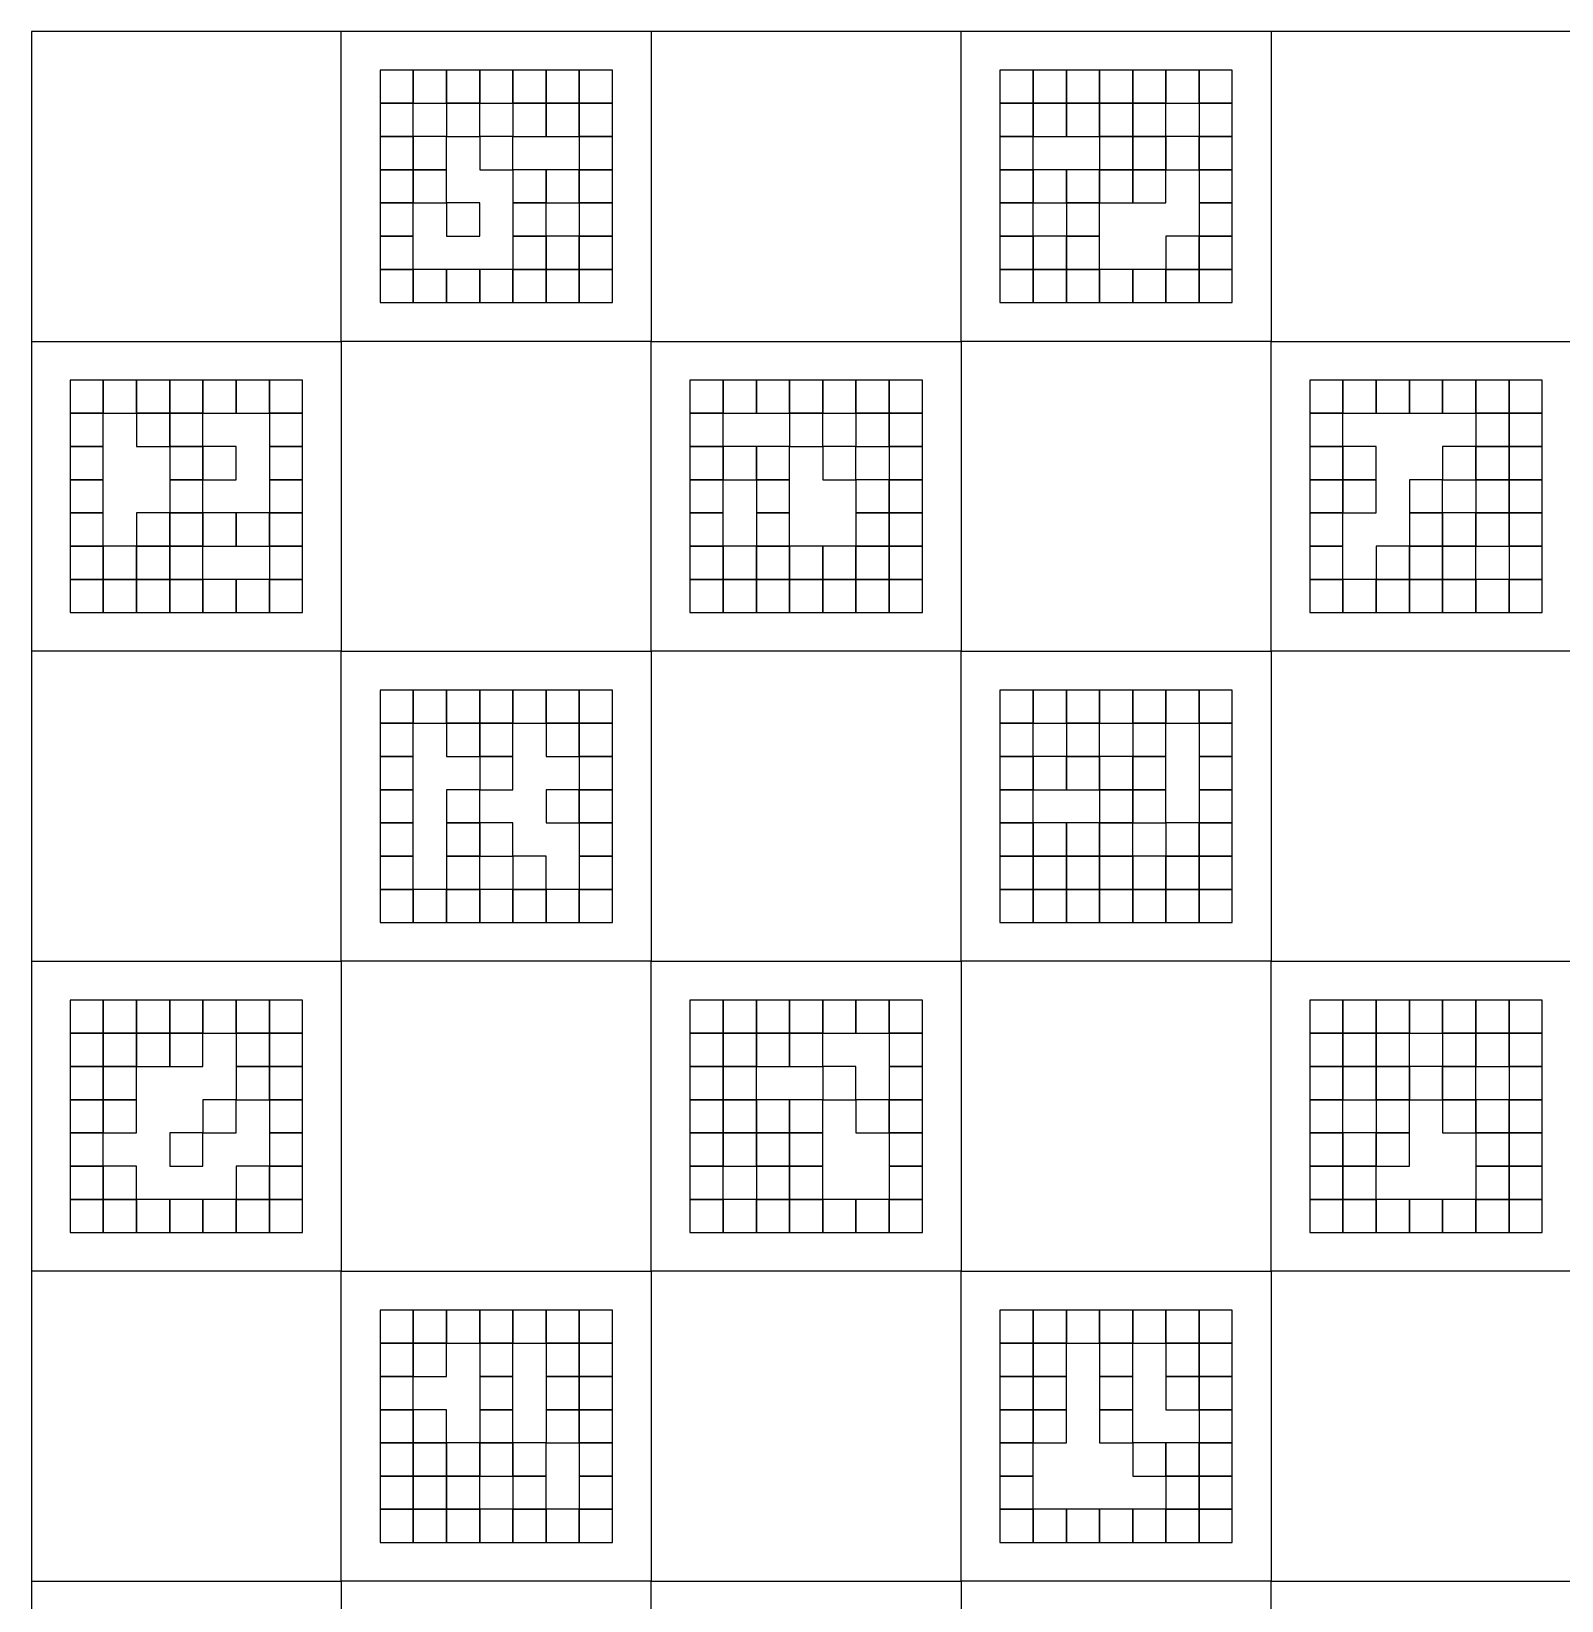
# Model space of a CAD drawing. Header units: millimetres. Extents: x 0 to 400, y 0 to 400.
# Drawn here: x 0 to 98.8, y 298.8 to 400 of the extents above; entities that cross this region are included whole.
import ezdxf

# ---------------------------------------------------------------- set-up
doc = ezdxf.new("R2010")
doc.units = ezdxf.units.MM

msp = doc.modelspace()

# ---------------------------------------------------------------- linework, layer by layer
at = {"layer": 'ENGRAVE'}
for points in [[(0, 380), (20, 380), (20, 400), (0, 400)], [(40, 380), (60, 380), (60, 400), (40, 400)], [(80, 380), (100, 380), (100, 400), (80, 400)], [(22.5, 395.36), (24.64, 395.36), (24.64, 397.5), (22.5, 397.5)], [(24.64, 395.36), (26.79, 395.36), (26.79, 397.5), (24.64, 397.5)], [(26.79, 395.36), (28.93, 395.36), (28.93, 397.5), (26.79, 397.5)], [(28.93, 395.36), (31.07, 395.36), (31.07, 397.5), (28.93, 397.5)], [(31.07, 395.36), (33.21, 395.36), (33.21, 397.5), (31.07, 397.5)], [(33.21, 395.36), (35.36, 395.36), (35.36, 397.5), (33.21, 397.5)], [(35.36, 395.36), (37.5, 395.36), (37.5, 397.5), (35.36, 397.5)], [(62.5, 395.36), (64.64, 395.36), (64.64, 397.5), (62.5, 397.5)], [(64.64, 395.36), (66.79, 395.36), (66.79, 397.5), (64.64, 397.5)], [(66.79, 395.36), (68.93, 395.36), (68.93, 397.5), (66.79, 397.5)], [(68.93, 395.36), (71.07, 395.36), (71.07, 397.5), (68.93, 397.5)], [(71.07, 395.36), (73.21, 395.36), (73.21, 397.5), (71.07, 397.5)], [(73.21, 395.36), (75.36, 395.36), (75.36, 397.5), (73.21, 397.5)], [(75.36, 395.36), (77.5, 395.36), (77.5, 397.5), (75.36, 397.5)], [(22.5, 393.21), (24.64, 393.21), (24.64, 395.36), (22.5, 395.36)], [(26.79, 393.21), (28.93, 393.21), (28.93, 395.36), (26.79, 395.36)], [(31.07, 393.21), (33.21, 393.21), (33.21, 395.36), (31.07, 395.36)], [(33.21, 393.21), (35.36, 393.21), (35.36, 395.36), (33.21, 395.36)], [(35.36, 393.21), (37.5, 393.21), (37.5, 395.36), (35.36, 395.36)], [(62.5, 393.21), (64.64, 393.21), (64.64, 395.36), (62.5, 395.36)], [(64.64, 393.21), (66.79, 393.21), (66.79, 395.36), (64.64, 395.36)], [(66.79, 393.21), (68.93, 393.21), (68.93, 395.36), (66.79, 395.36)], [(68.93, 393.21), (71.07, 393.21), (71.07, 395.36), (68.93, 395.36)], [(71.07, 393.21), (73.21, 393.21), (73.21, 395.36), (71.07, 395.36)], [(75.36, 393.21), (77.5, 393.21), (77.5, 395.36), (75.36, 395.36)], [(22.5, 391.07), (24.64, 391.07), (24.64, 393.21), (22.5, 393.21)], [(24.64, 391.07), (26.79, 391.07), (26.79, 393.21), (24.64, 393.21)], [(28.93, 391.07), (31.07, 391.07), (31.07, 393.21), (28.93, 393.21)], [(35.36, 391.07), (37.5, 391.07), (37.5, 393.21), (35.36, 393.21)], [(62.5, 391.07), (64.64, 391.07), (64.64, 393.21), (62.5, 393.21)], [(68.93, 391.07), (71.07, 391.07), (71.07, 393.21), (68.93, 393.21)], [(71.07, 391.07), (73.21, 391.07), (73.21, 393.21), (71.07, 393.21)], [(73.21, 391.07), (75.36, 391.07), (75.36, 393.21), (73.21, 393.21)], [(75.36, 391.07), (77.5, 391.07), (77.5, 393.21), (75.36, 393.21)], [(22.5, 388.93), (24.64, 388.93), (24.64, 391.07), (22.5, 391.07)], [(24.64, 388.93), (26.79, 388.93), (26.79, 391.07), (24.64, 391.07)], [(31.07, 388.93), (33.21, 388.93), (33.21, 391.07), (31.07, 391.07)], [(33.21, 388.93), (35.36, 388.93), (35.36, 391.07), (33.21, 391.07)], [(35.36, 388.93), (37.5, 388.93), (37.5, 391.07), (35.36, 391.07)], [(62.5, 388.93), (64.64, 388.93), (64.64, 391.07), (62.5, 391.07)], [(64.64, 388.93), (66.79, 388.93), (66.79, 391.07), (64.64, 391.07)], [(66.79, 388.93), (68.93, 388.93), (68.93, 391.07), (66.79, 391.07)], [(68.93, 388.93), (71.07, 388.93), (71.07, 391.07), (68.93, 391.07)], [(71.07, 388.93), (73.21, 388.93), (73.21, 391.07), (71.07, 391.07)], [(75.36, 388.93), (77.5, 388.93), (77.5, 391.07), (75.36, 391.07)], [(22.5, 386.79), (24.64, 386.79), (24.64, 388.93), (22.5, 388.93)], [(26.79, 386.79), (28.93, 386.79), (28.93, 388.93), (26.79, 388.93)], [(31.07, 386.79), (33.21, 386.79), (33.21, 388.93), (31.07, 388.93)], [(35.36, 386.79), (37.5, 386.79), (37.5, 388.93), (35.36, 388.93)], [(62.5, 386.79), (64.64, 386.79), (64.64, 388.93), (62.5, 388.93)], [(66.79, 386.79), (68.93, 386.79), (68.93, 388.93), (66.79, 388.93)], [(75.36, 386.79), (77.5, 386.79), (77.5, 388.93), (75.36, 388.93)], [(22.5, 384.64), (24.64, 384.64), (24.64, 386.79), (22.5, 386.79)], [(31.07, 384.64), (33.21, 384.64), (33.21, 386.79), (31.07, 386.79)], [(33.21, 384.64), (35.36, 384.64), (35.36, 386.79), (33.21, 386.79)], [(35.36, 384.64), (37.5, 384.64), (37.5, 386.79), (35.36, 386.79)], [(62.5, 384.64), (64.64, 384.64), (64.64, 386.79), (62.5, 386.79)], [(64.64, 384.64), (66.79, 384.64), (66.79, 386.79), (64.64, 386.79)], [(66.79, 384.64), (68.93, 384.64), (68.93, 386.79), (66.79, 386.79)], [(73.21, 384.64), (75.36, 384.64), (75.36, 386.79), (73.21, 386.79)], [(75.36, 384.64), (77.5, 384.64), (77.5, 386.79), (75.36, 386.79)], [(22.5, 382.5), (24.64, 382.5), (24.64, 384.64), (22.5, 384.64)], [(24.64, 382.5), (26.79, 382.5), (26.79, 384.64), (24.64, 384.64)], [(26.79, 382.5), (28.93, 382.5), (28.93, 384.64), (26.79, 384.64)], [(28.93, 382.5), (31.07, 382.5), (31.07, 384.64), (28.93, 384.64)], [(31.07, 382.5), (33.21, 382.5), (33.21, 384.64), (31.07, 384.64)], [(33.21, 382.5), (35.36, 382.5), (35.36, 384.64), (33.21, 384.64)], [(35.36, 382.5), (37.5, 382.5), (37.5, 384.64), (35.36, 384.64)], [(62.5, 382.5), (64.64, 382.5), (64.64, 384.64), (62.5, 384.64)], [(64.64, 382.5), (66.79, 382.5), (66.79, 384.64), (64.64, 384.64)], [(66.79, 382.5), (68.93, 382.5), (68.93, 384.64), (66.79, 384.64)], [(68.93, 382.5), (71.07, 382.5), (71.07, 384.64), (68.93, 384.64)], [(71.07, 382.5), (73.21, 382.5), (73.21, 384.64), (71.07, 384.64)], [(73.21, 382.5), (75.36, 382.5), (75.36, 384.64), (73.21, 384.64)], [(75.36, 382.5), (77.5, 382.5), (77.5, 384.64), (75.36, 384.64)], [(20, 360), (40, 360), (40, 380), (20, 380)], [(60, 360), (80, 360), (80, 380), (60, 380)], [(2.5, 375.36), (4.64, 375.36), (4.64, 377.5), (2.5, 377.5)], [(4.64, 375.36), (6.79, 375.36), (6.79, 377.5), (4.64, 377.5)], [(6.79, 375.36), (8.93, 375.36), (8.93, 377.5), (6.79, 377.5)], [(8.93, 375.36), (11.07, 375.36), (11.07, 377.5), (8.93, 377.5)], [(11.07, 375.36), (13.21, 375.36), (13.21, 377.5), (11.07, 377.5)], [(13.21, 375.36), (15.36, 375.36), (15.36, 377.5), (13.21, 377.5)], [(15.36, 375.36), (17.5, 375.36), (17.5, 377.5), (15.36, 377.5)], [(42.5, 375.36), (44.64, 375.36), (44.64, 377.5), (42.5, 377.5)], [(44.64, 375.36), (46.79, 375.36), (46.79, 377.5), (44.64, 377.5)], [(46.79, 375.36), (48.93, 375.36), (48.93, 377.5), (46.79, 377.5)], [(48.93, 375.36), (51.07, 375.36), (51.07, 377.5), (48.93, 377.5)], [(51.07, 375.36), (53.21, 375.36), (53.21, 377.5), (51.07, 377.5)], [(53.21, 375.36), (55.36, 375.36), (55.36, 377.5), (53.21, 377.5)], [(55.36, 375.36), (57.5, 375.36), (57.5, 377.5), (55.36, 377.5)], [(82.5, 375.36), (84.64, 375.36), (84.64, 377.5), (82.5, 377.5)], [(84.64, 375.36), (86.79, 375.36), (86.79, 377.5), (84.64, 377.5)], [(86.79, 375.36), (88.93, 375.36), (88.93, 377.5), (86.79, 377.5)], [(88.93, 375.36), (91.07, 375.36), (91.07, 377.5), (88.93, 377.5)], [(91.07, 375.36), (93.21, 375.36), (93.21, 377.5), (91.07, 377.5)], [(93.21, 375.36), (95.36, 375.36), (95.36, 377.5), (93.21, 377.5)], [(95.36, 375.36), (97.5, 375.36), (97.5, 377.5), (95.36, 377.5)], [(2.5, 373.21), (4.64, 373.21), (4.64, 375.36), (2.5, 375.36)], [(6.79, 373.21), (8.93, 373.21), (8.93, 375.36), (6.79, 375.36)], [(8.93, 373.21), (11.07, 373.21), (11.07, 375.36), (8.93, 375.36)], [(15.36, 373.21), (17.5, 373.21), (17.5, 375.36), (15.36, 375.36)], [(42.5, 373.21), (44.64, 373.21), (44.64, 375.36), (42.5, 375.36)], [(48.93, 373.21), (51.07, 373.21), (51.07, 375.36), (48.93, 375.36)], [(53.21, 373.21), (55.36, 373.21), (55.36, 375.36), (53.21, 375.36)], [(55.36, 373.21), (57.5, 373.21), (57.5, 375.36), (55.36, 375.36)], [(82.5, 373.21), (84.64, 373.21), (84.64, 375.36), (82.5, 375.36)], [(93.21, 373.21), (95.36, 373.21), (95.36, 375.36), (93.21, 375.36)], [(95.36, 373.21), (97.5, 373.21), (97.5, 375.36), (95.36, 375.36)], [(2.5, 371.07), (4.64, 371.07), (4.64, 373.21), (2.5, 373.21)], [(8.93, 371.07), (11.07, 371.07), (11.07, 373.21), (8.93, 373.21)], [(11.07, 371.07), (13.21, 371.07), (13.21, 373.21), (11.07, 373.21)], [(15.36, 371.07), (17.5, 371.07), (17.5, 373.21), (15.36, 373.21)], [(42.5, 371.07), (44.64, 371.07), (44.64, 373.21), (42.5, 373.21)], [(44.64, 371.07), (46.79, 371.07), (46.79, 373.21), (44.64, 373.21)], [(46.79, 371.07), (48.93, 371.07), (48.93, 373.21), (46.79, 373.21)], [(51.07, 371.07), (53.21, 371.07), (53.21, 373.21), (51.07, 373.21)], [(55.36, 371.07), (57.5, 371.07), (57.5, 373.21), (55.36, 373.21)], [(82.5, 371.07), (84.64, 371.07), (84.64, 373.21), (82.5, 373.21)], [(84.64, 371.07), (86.79, 371.07), (86.79, 373.21), (84.64, 373.21)], [(91.07, 371.07), (93.21, 371.07), (93.21, 373.21), (91.07, 373.21)], [(93.21, 371.07), (95.36, 371.07), (95.36, 373.21), (93.21, 373.21)], [(95.36, 371.07), (97.5, 371.07), (97.5, 373.21), (95.36, 373.21)], [(2.5, 368.93), (4.64, 368.93), (4.64, 371.07), (2.5, 371.07)], [(8.93, 368.93), (11.07, 368.93), (11.07, 371.07), (8.93, 371.07)], [(15.36, 368.93), (17.5, 368.93), (17.5, 371.07), (15.36, 371.07)], [(42.5, 368.93), (44.64, 368.93), (44.64, 371.07), (42.5, 371.07)], [(46.79, 368.93), (48.93, 368.93), (48.93, 371.07), (46.79, 371.07)], [(53.21, 368.93), (55.36, 368.93), (55.36, 371.07), (53.21, 371.07)], [(55.36, 368.93), (57.5, 368.93), (57.5, 371.07), (55.36, 371.07)], [(82.5, 368.93), (84.64, 368.93), (84.64, 371.07), (82.5, 371.07)], [(84.64, 368.93), (86.79, 368.93), (86.79, 371.07), (84.64, 371.07)], [(88.93, 368.93), (91.07, 368.93), (91.07, 371.07), (88.93, 371.07)], [(93.21, 368.93), (95.36, 368.93), (95.36, 371.07), (93.21, 371.07)], [(95.36, 368.93), (97.5, 368.93), (97.5, 371.07), (95.36, 371.07)], [(2.5, 366.79), (4.64, 366.79), (4.64, 368.93), (2.5, 368.93)], [(6.79, 366.79), (8.93, 366.79), (8.93, 368.93), (6.79, 368.93)], [(8.93, 366.79), (11.07, 366.79), (11.07, 368.93), (8.93, 368.93)], [(11.07, 366.79), (13.21, 366.79), (13.21, 368.93), (11.07, 368.93)], [(13.21, 366.79), (15.36, 366.79), (15.36, 368.93), (13.21, 368.93)], [(15.36, 366.79), (17.5, 366.79), (17.5, 368.93), (15.36, 368.93)], [(42.5, 366.79), (44.64, 366.79), (44.64, 368.93), (42.5, 368.93)], [(46.79, 366.79), (48.93, 366.79), (48.93, 368.93), (46.79, 368.93)], [(53.21, 366.79), (55.36, 366.79), (55.36, 368.93), (53.21, 368.93)], [(55.36, 366.79), (57.5, 366.79), (57.5, 368.93), (55.36, 368.93)], [(82.5, 366.79), (84.64, 366.79), (84.64, 368.93), (82.5, 368.93)], [(88.93, 366.79), (91.07, 366.79), (91.07, 368.93), (88.93, 368.93)], [(91.07, 366.79), (93.21, 366.79), (93.21, 368.93), (91.07, 368.93)], [(93.21, 366.79), (95.36, 366.79), (95.36, 368.93), (93.21, 368.93)], [(95.36, 366.79), (97.5, 366.79), (97.5, 368.93), (95.36, 368.93)], [(2.5, 364.64), (4.64, 364.64), (4.64, 366.79), (2.5, 366.79)], [(4.64, 364.64), (6.79, 364.64), (6.79, 366.79), (4.64, 366.79)], [(6.79, 364.64), (8.93, 364.64), (8.93, 366.79), (6.79, 366.79)], [(8.93, 364.64), (11.07, 364.64), (11.07, 366.79), (8.93, 366.79)], [(15.36, 364.64), (17.5, 364.64), (17.5, 366.79), (15.36, 366.79)], [(42.5, 364.64), (44.64, 364.64), (44.64, 366.79), (42.5, 366.79)], [(44.64, 364.64), (46.79, 364.64), (46.79, 366.79), (44.64, 366.79)], [(46.79, 364.64), (48.93, 364.64), (48.93, 366.79), (46.79, 366.79)], [(48.93, 364.64), (51.07, 364.64), (51.07, 366.79), (48.93, 366.79)], [(51.07, 364.64), (53.21, 364.64), (53.21, 366.79), (51.07, 366.79)], [(53.21, 364.64), (55.36, 364.64), (55.36, 366.79), (53.21, 366.79)], [(55.36, 364.64), (57.5, 364.64), (57.5, 366.79), (55.36, 366.79)], [(82.5, 364.64), (84.64, 364.64), (84.64, 366.79), (82.5, 366.79)], [(86.79, 364.64), (88.93, 364.64), (88.93, 366.79), (86.79, 366.79)], [(88.93, 364.64), (91.07, 364.64), (91.07, 366.79), (88.93, 366.79)], [(91.07, 364.64), (93.21, 364.64), (93.21, 366.79), (91.07, 366.79)], [(95.36, 364.64), (97.5, 364.64), (97.5, 366.79), (95.36, 366.79)], [(2.5, 362.5), (4.64, 362.5), (4.64, 364.64), (2.5, 364.64)], [(4.64, 362.5), (6.79, 362.5), (6.79, 364.64), (4.64, 364.64)], [(6.79, 362.5), (8.93, 362.5), (8.93, 364.64), (6.79, 364.64)], [(8.93, 362.5), (11.07, 362.5), (11.07, 364.64), (8.93, 364.64)], [(11.07, 362.5), (13.21, 362.5), (13.21, 364.64), (11.07, 364.64)], [(13.21, 362.5), (15.36, 362.5), (15.36, 364.64), (13.21, 364.64)], [(15.36, 362.5), (17.5, 362.5), (17.5, 364.64), (15.36, 364.64)], [(42.5, 362.5), (44.64, 362.5), (44.64, 364.64), (42.5, 364.64)], [(44.64, 362.5), (46.79, 362.5), (46.79, 364.64), (44.64, 364.64)], [(46.79, 362.5), (48.93, 362.5), (48.93, 364.64), (46.79, 364.64)], [(48.93, 362.5), (51.07, 362.5), (51.07, 364.64), (48.93, 364.64)], [(51.07, 362.5), (53.21, 362.5), (53.21, 364.64), (51.07, 364.64)], [(53.21, 362.5), (55.36, 362.5), (55.36, 364.64), (53.21, 364.64)], [(55.36, 362.5), (57.5, 362.5), (57.5, 364.64), (55.36, 364.64)], [(82.5, 362.5), (84.64, 362.5), (84.64, 364.64), (82.5, 364.64)], [(84.64, 362.5), (86.79, 362.5), (86.79, 364.64), (84.64, 364.64)], [(86.79, 362.5), (88.93, 362.5), (88.93, 364.64), (86.79, 364.64)], [(88.93, 362.5), (91.07, 362.5), (91.07, 364.64), (88.93, 364.64)], [(91.07, 362.5), (93.21, 362.5), (93.21, 364.64), (91.07, 364.64)], [(93.21, 362.5), (95.36, 362.5), (95.36, 364.64), (93.21, 364.64)], [(95.36, 362.5), (97.5, 362.5), (97.5, 364.64), (95.36, 364.64)], [(0, 340), (20, 340), (20, 360), (0, 360)], [(40, 340), (60, 340), (60, 360), (40, 360)], [(80, 340), (100, 340), (100, 360), (80, 360)], [(22.5, 355.36), (24.64, 355.36), (24.64, 357.5), (22.5, 357.5)], [(24.64, 355.36), (26.79, 355.36), (26.79, 357.5), (24.64, 357.5)], [(26.79, 355.36), (28.93, 355.36), (28.93, 357.5), (26.79, 357.5)], [(28.93, 355.36), (31.07, 355.36), (31.07, 357.5), (28.93, 357.5)], [(31.07, 355.36), (33.21, 355.36), (33.21, 357.5), (31.07, 357.5)], [(33.21, 355.36), (35.36, 355.36), (35.36, 357.5), (33.21, 357.5)], [(35.36, 355.36), (37.5, 355.36), (37.5, 357.5), (35.36, 357.5)], [(62.5, 355.36), (64.64, 355.36), (64.64, 357.5), (62.5, 357.5)], [(64.64, 355.36), (66.79, 355.36), (66.79, 357.5), (64.64, 357.5)], [(66.79, 355.36), (68.93, 355.36), (68.93, 357.5), (66.79, 357.5)], [(68.93, 355.36), (71.07, 355.36), (71.07, 357.5), (68.93, 357.5)], [(71.07, 355.36), (73.21, 355.36), (73.21, 357.5), (71.07, 357.5)], [(73.21, 355.36), (75.36, 355.36), (75.36, 357.5), (73.21, 357.5)], [(75.36, 355.36), (77.5, 355.36), (77.5, 357.5), (75.36, 357.5)], [(22.5, 353.21), (24.64, 353.21), (24.64, 355.36), (22.5, 355.36)], [(26.79, 353.21), (28.93, 353.21), (28.93, 355.36), (26.79, 355.36)], [(28.93, 353.21), (31.07, 353.21), (31.07, 355.36), (28.93, 355.36)], [(33.21, 353.21), (35.36, 353.21), (35.36, 355.36), (33.21, 355.36)], [(35.36, 353.21), (37.5, 353.21), (37.5, 355.36), (35.36, 355.36)], [(62.5, 353.21), (64.64, 353.21), (64.64, 355.36), (62.5, 355.36)], [(66.79, 353.21), (68.93, 353.21), (68.93, 355.36), (66.79, 355.36)], [(71.07, 353.21), (73.21, 353.21), (73.21, 355.36), (71.07, 355.36)], [(75.36, 353.21), (77.5, 353.21), (77.5, 355.36), (75.36, 355.36)], [(22.5, 351.07), (24.64, 351.07), (24.64, 353.21), (22.5, 353.21)], [(28.93, 351.07), (31.07, 351.07), (31.07, 353.21), (28.93, 353.21)], [(35.36, 351.07), (37.5, 351.07), (37.5, 353.21), (35.36, 353.21)], [(62.5, 351.07), (64.64, 351.07), (64.64, 353.21), (62.5, 353.21)], [(64.64, 351.07), (66.79, 351.07), (66.79, 353.21), (64.64, 353.21)], [(66.79, 351.07), (68.93, 351.07), (68.93, 353.21), (66.79, 353.21)], [(68.93, 351.07), (71.07, 351.07), (71.07, 353.21), (68.93, 353.21)], [(71.07, 351.07), (73.21, 351.07), (73.21, 353.21), (71.07, 353.21)], [(75.36, 351.07), (77.5, 351.07), (77.5, 353.21), (75.36, 353.21)], [(22.5, 348.93), (24.64, 348.93), (24.64, 351.07), (22.5, 351.07)], [(26.79, 348.93), (28.93, 348.93), (28.93, 351.07), (26.79, 351.07)], [(33.21, 348.93), (35.36, 348.93), (35.36, 351.07), (33.21, 351.07)], [(35.36, 348.93), (37.5, 348.93), (37.5, 351.07), (35.36, 351.07)], [(62.5, 348.93), (64.64, 348.93), (64.64, 351.07), (62.5, 351.07)], [(68.93, 348.93), (71.07, 348.93), (71.07, 351.07), (68.93, 351.07)], [(71.07, 348.93), (73.21, 348.93), (73.21, 351.07), (71.07, 351.07)], [(75.36, 348.93), (77.5, 348.93), (77.5, 351.07), (75.36, 351.07)], [(22.5, 346.79), (24.64, 346.79), (24.64, 348.93), (22.5, 348.93)], [(26.79, 346.79), (28.93, 346.79), (28.93, 348.93), (26.79, 348.93)], [(28.93, 346.79), (31.07, 346.79), (31.07, 348.93), (28.93, 348.93)], [(35.36, 346.79), (37.5, 346.79), (37.5, 348.93), (35.36, 348.93)], [(62.5, 346.79), (64.64, 346.79), (64.64, 348.93), (62.5, 348.93)], [(64.64, 346.79), (66.79, 346.79), (66.79, 348.93), (64.64, 348.93)], [(66.79, 346.79), (68.93, 346.79), (68.93, 348.93), (66.79, 348.93)], [(68.93, 346.79), (71.07, 346.79), (71.07, 348.93), (68.93, 348.93)], [(73.21, 346.79), (75.36, 346.79), (75.36, 348.93), (73.21, 348.93)], [(75.36, 346.79), (77.5, 346.79), (77.5, 348.93), (75.36, 348.93)], [(22.5, 344.64), (24.64, 344.64), (24.64, 346.79), (22.5, 346.79)], [(26.79, 344.64), (28.93, 344.64), (28.93, 346.79), (26.79, 346.79)], [(31.07, 344.64), (33.21, 344.64), (33.21, 346.79), (31.07, 346.79)], [(35.36, 344.64), (37.5, 344.64), (37.5, 346.79), (35.36, 346.79)], [(62.5, 344.64), (64.64, 344.64), (64.64, 346.79), (62.5, 346.79)], [(64.64, 344.64), (66.79, 344.64), (66.79, 346.79), (64.64, 346.79)], [(66.79, 344.64), (68.93, 344.64), (68.93, 346.79), (66.79, 346.79)], [(68.93, 344.64), (71.07, 344.64), (71.07, 346.79), (68.93, 346.79)], [(71.07, 344.64), (73.21, 344.64), (73.21, 346.79), (71.07, 346.79)], [(73.21, 344.64), (75.36, 344.64), (75.36, 346.79), (73.21, 346.79)], [(75.36, 344.64), (77.5, 344.64), (77.5, 346.79), (75.36, 346.79)], [(22.5, 342.5), (24.64, 342.5), (24.64, 344.64), (22.5, 344.64)], [(24.64, 342.5), (26.79, 342.5), (26.79, 344.64), (24.64, 344.64)], [(26.79, 342.5), (28.93, 342.5), (28.93, 344.64), (26.79, 344.64)], [(28.93, 342.5), (31.07, 342.5), (31.07, 344.64), (28.93, 344.64)], [(31.07, 342.5), (33.21, 342.5), (33.21, 344.64), (31.07, 344.64)], [(33.21, 342.5), (35.36, 342.5), (35.36, 344.64), (33.21, 344.64)], [(35.36, 342.5), (37.5, 342.5), (37.5, 344.64), (35.36, 344.64)], [(62.5, 342.5), (64.64, 342.5), (64.64, 344.64), (62.5, 344.64)], [(64.64, 342.5), (66.79, 342.5), (66.79, 344.64), (64.64, 344.64)], [(66.79, 342.5), (68.93, 342.5), (68.93, 344.64), (66.79, 344.64)], [(68.93, 342.5), (71.07, 342.5), (71.07, 344.64), (68.93, 344.64)], [(71.07, 342.5), (73.21, 342.5), (73.21, 344.64), (71.07, 344.64)], [(73.21, 342.5), (75.36, 342.5), (75.36, 344.64), (73.21, 344.64)], [(75.36, 342.5), (77.5, 342.5), (77.5, 344.64), (75.36, 344.64)], [(20, 320), (40, 320), (40, 340), (20, 340)], [(60, 320), (80, 320), (80, 340), (60, 340)], [(2.5, 335.36), (4.64, 335.36), (4.64, 337.5), (2.5, 337.5)], [(4.64, 335.36), (6.79, 335.36), (6.79, 337.5), (4.64, 337.5)], [(6.79, 335.36), (8.93, 335.36), (8.93, 337.5), (6.79, 337.5)], [(8.93, 335.36), (11.07, 335.36), (11.07, 337.5), (8.93, 337.5)], [(11.07, 335.36), (13.21, 335.36), (13.21, 337.5), (11.07, 337.5)], [(13.21, 335.36), (15.36, 335.36), (15.36, 337.5), (13.21, 337.5)], [(15.36, 335.36), (17.5, 335.36), (17.5, 337.5), (15.36, 337.5)], [(42.5, 335.36), (44.64, 335.36), (44.64, 337.5), (42.5, 337.5)], [(44.64, 335.36), (46.79, 335.36), (46.79, 337.5), (44.64, 337.5)], [(46.79, 335.36), (48.93, 335.36), (48.93, 337.5), (46.79, 337.5)], [(48.93, 335.36), (51.07, 335.36), (51.07, 337.5), (48.93, 337.5)], [(51.07, 335.36), (53.21, 335.36), (53.21, 337.5), (51.07, 337.5)], [(53.21, 335.36), (55.36, 335.36), (55.36, 337.5), (53.21, 337.5)], [(55.36, 335.36), (57.5, 335.36), (57.5, 337.5), (55.36, 337.5)], [(82.5, 335.36), (84.64, 335.36), (84.64, 337.5), (82.5, 337.5)], [(84.64, 335.36), (86.79, 335.36), (86.79, 337.5), (84.64, 337.5)], [(86.79, 335.36), (88.93, 335.36), (88.93, 337.5), (86.79, 337.5)], [(88.93, 335.36), (91.07, 335.36), (91.07, 337.5), (88.93, 337.5)], [(91.07, 335.36), (93.21, 335.36), (93.21, 337.5), (91.07, 337.5)], [(93.21, 335.36), (95.36, 335.36), (95.36, 337.5), (93.21, 337.5)], [(95.36, 335.36), (97.5, 335.36), (97.5, 337.5), (95.36, 337.5)], [(2.5, 333.21), (4.64, 333.21), (4.64, 335.36), (2.5, 335.36)], [(4.64, 333.21), (6.79, 333.21), (6.79, 335.36), (4.64, 335.36)], [(6.79, 333.21), (8.93, 333.21), (8.93, 335.36), (6.79, 335.36)], [(8.93, 333.21), (11.07, 333.21), (11.07, 335.36), (8.93, 335.36)], [(13.21, 333.21), (15.36, 333.21), (15.36, 335.36), (13.21, 335.36)], [(15.36, 333.21), (17.5, 333.21), (17.5, 335.36), (15.36, 335.36)], [(42.5, 333.21), (44.64, 333.21), (44.64, 335.36), (42.5, 335.36)], [(44.64, 333.21), (46.79, 333.21), (46.79, 335.36), (44.64, 335.36)], [(46.79, 333.21), (48.93, 333.21), (48.93, 335.36), (46.79, 335.36)], [(48.93, 333.21), (51.07, 333.21), (51.07, 335.36), (48.93, 335.36)], [(55.36, 333.21), (57.5, 333.21), (57.5, 335.36), (55.36, 335.36)], [(82.5, 333.21), (84.64, 333.21), (84.64, 335.36), (82.5, 335.36)], [(84.64, 333.21), (86.79, 333.21), (86.79, 335.36), (84.64, 335.36)], [(86.79, 333.21), (88.93, 333.21), (88.93, 335.36), (86.79, 335.36)], [(91.07, 333.21), (93.21, 333.21), (93.21, 335.36), (91.07, 335.36)], [(93.21, 333.21), (95.36, 333.21), (95.36, 335.36), (93.21, 335.36)], [(95.36, 333.21), (97.5, 333.21), (97.5, 335.36), (95.36, 335.36)], [(2.5, 331.07), (4.64, 331.07), (4.64, 333.21), (2.5, 333.21)], [(4.64, 331.07), (6.79, 331.07), (6.79, 333.21), (4.64, 333.21)], [(13.21, 331.07), (15.36, 331.07), (15.36, 333.21), (13.21, 333.21)], [(15.36, 331.07), (17.5, 331.07), (17.5, 333.21), (15.36, 333.21)], [(42.5, 331.07), (44.64, 331.07), (44.64, 333.21), (42.5, 333.21)], [(44.64, 331.07), (46.79, 331.07), (46.79, 333.21), (44.64, 333.21)], [(51.07, 331.07), (53.21, 331.07), (53.21, 333.21), (51.07, 333.21)], [(55.36, 331.07), (57.5, 331.07), (57.5, 333.21), (55.36, 333.21)], [(82.5, 331.07), (84.64, 331.07), (84.64, 333.21), (82.5, 333.21)], [(84.64, 331.07), (86.79, 331.07), (86.79, 333.21), (84.64, 333.21)], [(86.79, 331.07), (88.93, 331.07), (88.93, 333.21), (86.79, 333.21)], [(88.93, 331.07), (91.07, 331.07), (91.07, 333.21), (88.93, 333.21)], [(91.07, 331.07), (93.21, 331.07), (93.21, 333.21), (91.07, 333.21)], [(95.36, 331.07), (97.5, 331.07), (97.5, 333.21), (95.36, 333.21)], [(2.5, 328.93), (4.64, 328.93), (4.64, 331.07), (2.5, 331.07)], [(4.64, 328.93), (6.79, 328.93), (6.79, 331.07), (4.64, 331.07)], [(11.07, 328.93), (13.21, 328.93), (13.21, 331.07), (11.07, 331.07)], [(15.36, 328.93), (17.5, 328.93), (17.5, 331.07), (15.36, 331.07)], [(42.5, 328.93), (44.64, 328.93), (44.64, 331.07), (42.5, 331.07)], [(44.64, 328.93), (46.79, 328.93), (46.79, 331.07), (44.64, 331.07)], [(46.79, 328.93), (48.93, 328.93), (48.93, 331.07), (46.79, 331.07)], [(48.93, 328.93), (51.07, 328.93), (51.07, 331.07), (48.93, 331.07)], [(53.21, 328.93), (55.36, 328.93), (55.36, 331.07), (53.21, 331.07)], [(55.36, 328.93), (57.5, 328.93), (57.5, 331.07), (55.36, 331.07)], [(82.5, 328.93), (84.64, 328.93), (84.64, 331.07), (82.5, 331.07)], [(86.79, 328.93), (88.93, 328.93), (88.93, 331.07), (86.79, 331.07)], [(91.07, 328.93), (93.21, 328.93), (93.21, 331.07), (91.07, 331.07)], [(93.21, 328.93), (95.36, 328.93), (95.36, 331.07), (93.21, 331.07)], [(95.36, 328.93), (97.5, 328.93), (97.5, 331.07), (95.36, 331.07)], [(2.5, 326.79), (4.64, 326.79), (4.64, 328.93), (2.5, 328.93)], [(8.93, 326.79), (11.07, 326.79), (11.07, 328.93), (8.93, 328.93)], [(15.36, 326.79), (17.5, 326.79), (17.5, 328.93), (15.36, 328.93)], [(42.5, 326.79), (44.64, 326.79), (44.64, 328.93), (42.5, 328.93)], [(44.64, 326.79), (46.79, 326.79), (46.79, 328.93), (44.64, 328.93)], [(46.79, 326.79), (48.93, 326.79), (48.93, 328.93), (46.79, 328.93)], [(48.93, 326.79), (51.07, 326.79), (51.07, 328.93), (48.93, 328.93)], [(55.36, 326.79), (57.5, 326.79), (57.5, 328.93), (55.36, 328.93)], [(82.5, 326.79), (84.64, 326.79), (84.64, 328.93), (82.5, 328.93)], [(84.64, 326.79), (86.79, 326.79), (86.79, 328.93), (84.64, 328.93)], [(86.79, 326.79), (88.93, 326.79), (88.93, 328.93), (86.79, 328.93)], [(93.21, 326.79), (95.36, 326.79), (95.36, 328.93), (93.21, 328.93)], [(95.36, 326.79), (97.5, 326.79), (97.5, 328.93), (95.36, 328.93)], [(2.5, 324.64), (4.64, 324.64), (4.64, 326.79), (2.5, 326.79)], [(4.64, 324.64), (6.79, 324.64), (6.79, 326.79), (4.64, 326.79)], [(13.21, 324.64), (15.36, 324.64), (15.36, 326.79), (13.21, 326.79)], [(15.36, 324.64), (17.5, 324.64), (17.5, 326.79), (15.36, 326.79)], [(42.5, 324.64), (44.64, 324.64), (44.64, 326.79), (42.5, 326.79)], [(46.79, 324.64), (48.93, 324.64), (48.93, 326.79), (46.79, 326.79)], [(48.93, 324.64), (51.07, 324.64), (51.07, 326.79), (48.93, 326.79)], [(55.36, 324.64), (57.5, 324.64), (57.5, 326.79), (55.36, 326.79)], [(82.5, 324.64), (84.64, 324.64), (84.64, 326.79), (82.5, 326.79)], [(84.64, 324.64), (86.79, 324.64), (86.79, 326.79), (84.64, 326.79)], [(93.21, 324.64), (95.36, 324.64), (95.36, 326.79), (93.21, 326.79)], [(95.36, 324.64), (97.5, 324.64), (97.5, 326.79), (95.36, 326.79)], [(2.5, 322.5), (4.64, 322.5), (4.64, 324.64), (2.5, 324.64)], [(4.64, 322.5), (6.79, 322.5), (6.79, 324.64), (4.64, 324.64)], [(6.79, 322.5), (8.93, 322.5), (8.93, 324.64), (6.79, 324.64)], [(8.93, 322.5), (11.07, 322.5), (11.07, 324.64), (8.93, 324.64)], [(11.07, 322.5), (13.21, 322.5), (13.21, 324.64), (11.07, 324.64)], [(13.21, 322.5), (15.36, 322.5), (15.36, 324.64), (13.21, 324.64)], [(15.36, 322.5), (17.5, 322.5), (17.5, 324.64), (15.36, 324.64)], [(42.5, 322.5), (44.64, 322.5), (44.64, 324.64), (42.5, 324.64)], [(44.64, 322.5), (46.79, 322.5), (46.79, 324.64), (44.64, 324.64)], [(46.79, 322.5), (48.93, 322.5), (48.93, 324.64), (46.79, 324.64)], [(48.93, 322.5), (51.07, 322.5), (51.07, 324.64), (48.93, 324.64)], [(51.07, 322.5), (53.21, 322.5), (53.21, 324.64), (51.07, 324.64)], [(53.21, 322.5), (55.36, 322.5), (55.36, 324.64), (53.21, 324.64)], [(55.36, 322.5), (57.5, 322.5), (57.5, 324.64), (55.36, 324.64)], [(82.5, 322.5), (84.64, 322.5), (84.64, 324.64), (82.5, 324.64)], [(84.64, 322.5), (86.79, 322.5), (86.79, 324.64), (84.64, 324.64)], [(86.79, 322.5), (88.93, 322.5), (88.93, 324.64), (86.79, 324.64)], [(88.93, 322.5), (91.07, 322.5), (91.07, 324.64), (88.93, 324.64)], [(91.07, 322.5), (93.21, 322.5), (93.21, 324.64), (91.07, 324.64)], [(93.21, 322.5), (95.36, 322.5), (95.36, 324.64), (93.21, 324.64)], [(95.36, 322.5), (97.5, 322.5), (97.5, 324.64), (95.36, 324.64)], [(0, 300), (20, 300), (20, 320), (0, 320)], [(40, 300), (60, 300), (60, 320), (40, 320)], [(80, 300), (100, 300), (100, 320), (80, 320)], [(22.5, 315.36), (24.64, 315.36), (24.64, 317.5), (22.5, 317.5)], [(24.64, 315.36), (26.79, 315.36), (26.79, 317.5), (24.64, 317.5)], [(26.79, 315.36), (28.93, 315.36), (28.93, 317.5), (26.79, 317.5)], [(28.93, 315.36), (31.07, 315.36), (31.07, 317.5), (28.93, 317.5)], [(31.07, 315.36), (33.21, 315.36), (33.21, 317.5), (31.07, 317.5)], [(33.21, 315.36), (35.36, 315.36), (35.36, 317.5), (33.21, 317.5)], [(35.36, 315.36), (37.5, 315.36), (37.5, 317.5), (35.36, 317.5)], [(62.5, 315.36), (64.64, 315.36), (64.64, 317.5), (62.5, 317.5)], [(64.64, 315.36), (66.79, 315.36), (66.79, 317.5), (64.64, 317.5)], [(66.79, 315.36), (68.93, 315.36), (68.93, 317.5), (66.79, 317.5)], [(68.93, 315.36), (71.07, 315.36), (71.07, 317.5), (68.93, 317.5)], [(71.07, 315.36), (73.21, 315.36), (73.21, 317.5), (71.07, 317.5)], [(73.21, 315.36), (75.36, 315.36), (75.36, 317.5), (73.21, 317.5)], [(75.36, 315.36), (77.5, 315.36), (77.5, 317.5), (75.36, 317.5)], [(22.5, 313.21), (24.64, 313.21), (24.64, 315.36), (22.5, 315.36)], [(24.64, 313.21), (26.79, 313.21), (26.79, 315.36), (24.64, 315.36)], [(28.93, 313.21), (31.07, 313.21), (31.07, 315.36), (28.93, 315.36)], [(33.21, 313.21), (35.36, 313.21), (35.36, 315.36), (33.21, 315.36)], [(35.36, 313.21), (37.5, 313.21), (37.5, 315.36), (35.36, 315.36)], [(62.5, 313.21), (64.64, 313.21), (64.64, 315.36), (62.5, 315.36)], [(64.64, 313.21), (66.79, 313.21), (66.79, 315.36), (64.64, 315.36)], [(68.93, 313.21), (71.07, 313.21), (71.07, 315.36), (68.93, 315.36)], [(73.21, 313.21), (75.36, 313.21), (75.36, 315.36), (73.21, 315.36)], [(75.36, 313.21), (77.5, 313.21), (77.5, 315.36), (75.36, 315.36)], [(22.5, 311.07), (24.64, 311.07), (24.64, 313.21), (22.5, 313.21)], [(28.93, 311.07), (31.07, 311.07), (31.07, 313.21), (28.93, 313.21)], [(33.21, 311.07), (35.36, 311.07), (35.36, 313.21), (33.21, 313.21)], [(35.36, 311.07), (37.5, 311.07), (37.5, 313.21), (35.36, 313.21)], [(62.5, 311.07), (64.64, 311.07), (64.64, 313.21), (62.5, 313.21)], [(64.64, 311.07), (66.79, 311.07), (66.79, 313.21), (64.64, 313.21)], [(68.93, 311.07), (71.07, 311.07), (71.07, 313.21), (68.93, 313.21)], [(73.21, 311.07), (75.36, 311.07), (75.36, 313.21), (73.21, 313.21)], [(75.36, 311.07), (77.5, 311.07), (77.5, 313.21), (75.36, 313.21)], [(22.5, 308.93), (24.64, 308.93), (24.64, 311.07), (22.5, 311.07)], [(24.64, 308.93), (26.79, 308.93), (26.79, 311.07), (24.64, 311.07)], [(28.93, 308.93), (31.07, 308.93), (31.07, 311.07), (28.93, 311.07)], [(33.21, 308.93), (35.36, 308.93), (35.36, 311.07), (33.21, 311.07)], [(35.36, 308.93), (37.5, 308.93), (37.5, 311.07), (35.36, 311.07)], [(62.5, 308.93), (64.64, 308.93), (64.64, 311.07), (62.5, 311.07)], [(64.64, 308.93), (66.79, 308.93), (66.79, 311.07), (64.64, 311.07)], [(68.93, 308.93), (71.07, 308.93), (71.07, 311.07), (68.93, 311.07)], [(75.36, 308.93), (77.5, 308.93), (77.5, 311.07), (75.36, 311.07)], [(22.5, 306.79), (24.64, 306.79), (24.64, 308.93), (22.5, 308.93)], [(24.64, 306.79), (26.79, 306.79), (26.79, 308.93), (24.64, 308.93)], [(26.79, 306.79), (28.93, 306.79), (28.93, 308.93), (26.79, 308.93)], [(28.93, 306.79), (31.07, 306.79), (31.07, 308.93), (28.93, 308.93)], [(31.07, 306.79), (33.21, 306.79), (33.21, 308.93), (31.07, 308.93)], [(35.36, 306.79), (37.5, 306.79), (37.5, 308.93), (35.36, 308.93)], [(62.5, 306.79), (64.64, 306.79), (64.64, 308.93), (62.5, 308.93)], [(71.07, 306.79), (73.21, 306.79), (73.21, 308.93), (71.07, 308.93)], [(73.21, 306.79), (75.36, 306.79), (75.36, 308.93), (73.21, 308.93)], [(75.36, 306.79), (77.5, 306.79), (77.5, 308.93), (75.36, 308.93)], [(22.5, 304.64), (24.64, 304.64), (24.64, 306.79), (22.5, 306.79)], [(24.64, 304.64), (26.79, 304.64), (26.79, 306.79), (24.64, 306.79)], [(26.79, 304.64), (28.93, 304.64), (28.93, 306.79), (26.79, 306.79)], [(31.07, 304.64), (33.21, 304.64), (33.21, 306.79), (31.07, 306.79)], [(35.36, 304.64), (37.5, 304.64), (37.5, 306.79), (35.36, 306.79)], [(62.5, 304.64), (64.64, 304.64), (64.64, 306.79), (62.5, 306.79)], [(73.21, 304.64), (75.36, 304.64), (75.36, 306.79), (73.21, 306.79)], [(75.36, 304.64), (77.5, 304.64), (77.5, 306.79), (75.36, 306.79)], [(22.5, 302.5), (24.64, 302.5), (24.64, 304.64), (22.5, 304.64)], [(24.64, 302.5), (26.79, 302.5), (26.79, 304.64), (24.64, 304.64)], [(26.79, 302.5), (28.93, 302.5), (28.93, 304.64), (26.79, 304.64)], [(28.93, 302.5), (31.07, 302.5), (31.07, 304.64), (28.93, 304.64)], [(31.07, 302.5), (33.21, 302.5), (33.21, 304.64), (31.07, 304.64)], [(33.21, 302.5), (35.36, 302.5), (35.36, 304.64), (33.21, 304.64)], [(35.36, 302.5), (37.5, 302.5), (37.5, 304.64), (35.36, 304.64)], [(62.5, 302.5), (64.64, 302.5), (64.64, 304.64), (62.5, 304.64)], [(64.64, 302.5), (66.79, 302.5), (66.79, 304.64), (64.64, 304.64)], [(66.79, 302.5), (68.93, 302.5), (68.93, 304.64), (66.79, 304.64)], [(68.93, 302.5), (71.07, 302.5), (71.07, 304.64), (68.93, 304.64)], [(71.07, 302.5), (73.21, 302.5), (73.21, 304.64), (71.07, 304.64)], [(73.21, 302.5), (75.36, 302.5), (75.36, 304.64), (73.21, 304.64)], [(75.36, 302.5), (77.5, 302.5), (77.5, 304.64), (75.36, 304.64)], [(20, 280), (40, 280), (40, 300), (20, 300)], [(60, 280), (80, 280), (80, 300), (60, 300)]]:
    msp.add_lwpolyline(points, close=True, dxfattribs=at)
at = {"layer": 'OUTLINE'}
msp.add_lwpolyline([(0, 0), (400, 0), (400, 400), (0, 400)], close=True, dxfattribs=at)

doc.saveas('drawing.dxf')
